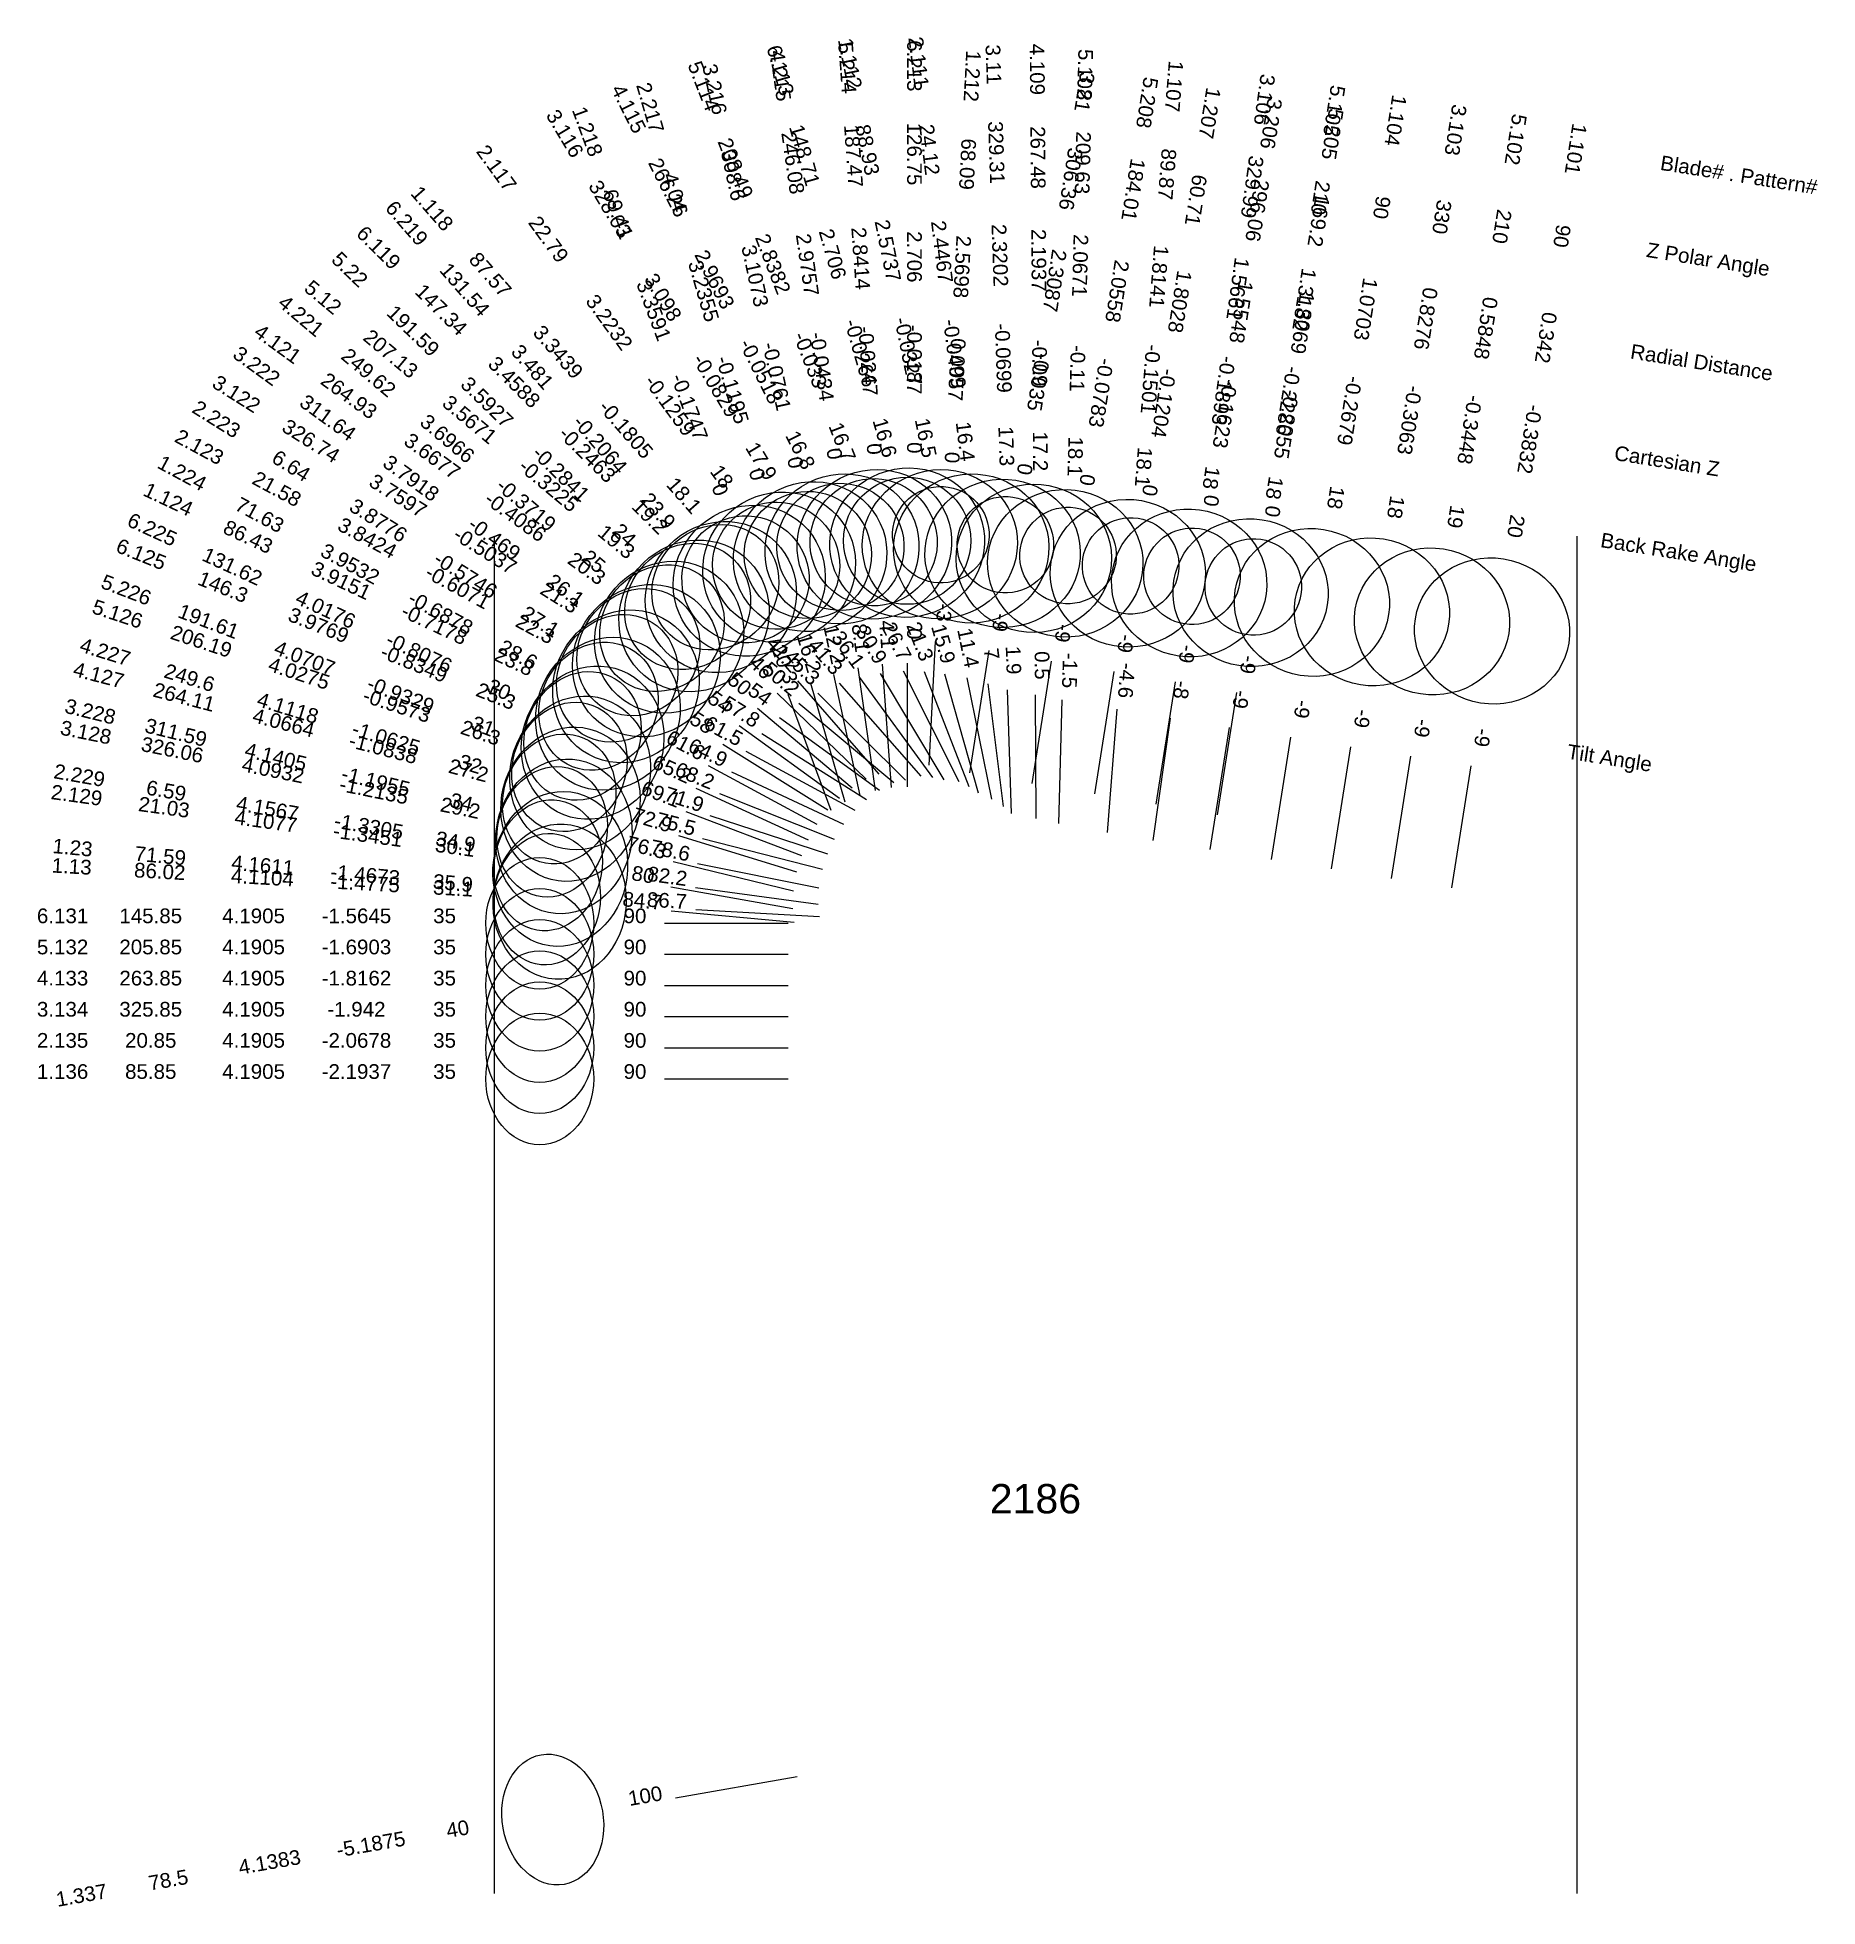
# Model space of a CAD drawing. Header units: inches. Extents: x 29.78 to 36.97, y 12.46 to 20.02.
import ezdxf
from ezdxf.enums import TextEntityAlignment as Align

# ---------------------------------------------------------------- set-up
doc = ezdxf.new("R2010")
doc.units = ezdxf.units.IN
doc.header["$MEASUREMENT"] = 0
for name, color, linetype, true_color in [('Blade_1', 30, 'Continuous', 0xff7f00), ('Blade_2', 7, 'Continuous', 0xcccc00), ('Blade_3', 7, 'Continuous', 0x00cc00), ('Blade_4', 7, 'Continuous', 0x00cccc), ('Blade_5', 7, 'Continuous', 0x0066cc), ('Blade_6', 190, 'Continuous', 0x7f00ff)]:
    doc.layers.add(name, color=color, linetype=linetype, true_color=true_color)
doc.styles.get("Standard").update_dxf_attribs({"font": 'arial.ttf'})

msp = doc.modelspace()

# ---------------------------------------------------------------- linework, layer by layer
for p, q in [((31.625, 18), (31.625, 12.5138)), ((36, 18), (36, 12.5138))]:
    msp.add_line(p, q)
at = {"layer": 'Blade_1'}
for p, q in [((33.4076, 17.5738), (33.3814, 17.0745)), ((34.1295, 17.4524), (34.0513, 16.9586)), ((33.0199, 17.405), (33.3497, 17.0292)), ((33.5357, 17.4268), (33.6349, 16.9367)), ((32.8125, 17.3615), (32.9861, 16.8926)), ((34.1419, 17.3002), (34.102, 16.8017)), ((34.8434, 17.1874), (34.7652, 16.6935)), ((32.4898, 17.0729), (32.9297, 16.8352)), ((32.5841, 17.0479), (33.0367, 16.8354)), ((35.5717, 17.0721), (35.4935, 16.5782)), ((32.3402, 16.4859), (32.838, 16.4395)), ((32.4402, 16.4909), (32.9394, 16.4623)), ((32.313, 15.8063), (32.813, 15.8063)), ((32.3575, 12.8999), (32.8499, 12.9867))]:
    msp.add_line(p, q, dxfattribs=at)
for centre, major_axis, ratio in [((33.4263, 17.9673), (0.3078, 0.0623), 0.958849), ((32.6561, 17.8195), (0.236, 0.2071), 0.950364), ((33.4302, 18.0057), (0.1947, -0.0102), 1), ((34.1859, 17.8499), (0.313, -0.025), 0.950785), ((32.6409, 17.8253), (0.241, 0.0892), 1), ((34.1972, 17.8796), (0.1926, -0.0305), 1), ((34.9297, 17.7321), (0.3101, -0.0491), 0.951057), ((35.658, 17.6168), (0.3101, -0.0491), 0.939693), ((32.0849, 17.2822), (0.1334, 0.2842), 0.914888), ((32.0468, 17.3122), (0.1264, 0.234), 0.878379), ((31.8389, 16.5327), (0.0247, 0.2649), 0.81007), ((31.8896, 16.5225), (0.018, 0.3135), 0.856423), ((31.8095, 15.8063), (0, 0.266), 0.819152), ((31.8617, 12.8125), (-0.0462, 0.262), 0.766045)]:
    msp.add_ellipse(centre, major_axis=major_axis, ratio=ratio, dxfattribs=at)
at = {"layer": 'Blade_2'}
for p, q in [((32.9029, 17.4058), (33.0428, 16.9257)), ((33.1021, 17.4288), (33.397, 17.025)), ((33.6208, 17.4027), (33.682, 16.9065)), ((32.5493, 17.1585), (32.9733, 16.8934)), ((32.6425, 17.1302), (33.0821, 16.892)), ((32.3392, 16.5822), (32.8316, 16.4955)), ((32.4387, 16.58), (32.934, 16.512)), ((32.313, 15.9322), (32.813, 15.9322))]:
    msp.add_line(p, q, dxfattribs=at)
for centre, major_axis, ratio in [((32.7768, 17.8741), (0.2536, 0.1852), 0.950996), ((33.5533, 17.9501), (0.3116, 0.0384), 0.959312), ((32.7645, 17.8805), (0.2467, 0.0719), 1), ((32.1576, 17.3929), (0.1496, 0.2761), 0.924943), ((32.1224, 17.4254), (0.141, 0.2255), 0.890478), ((31.8923, 16.6549), (0.0427, 0.3111), 0.864945), ((31.8433, 16.6695), (0.0461, 0.262), 0.819867), ((31.8095, 15.9322), (0, 0.266), 0.819152)]:
    msp.add_ellipse(centre, major_axis=major_axis, ratio=ratio, dxfattribs=at)
at = {"layer": 'Blade_3'}
for p, q in [((33.6237, 17.5378), (33.5455, 17.0439)), ((32.9971, 17.4405), (33.1027, 16.9518)), ((33.1856, 17.4441), (33.4427, 17.0153)), ((33.6983, 17.3789), (33.7151, 16.8792)), ((34.3775, 17.4105), (34.2993, 16.9167)), ((32.6156, 17.2352), (33.0202, 16.9414)), ((34.3572, 17.2646), (34.2876, 16.7694)), ((32.7069, 17.2024), (33.13, 16.9359)), ((35.0861, 17.149), (35.0079, 16.6551)), ((32.3486, 16.685), (32.8343, 16.5663)), ((32.4474, 16.6773), (32.9375, 16.5783)), ((32.313, 16.058), (32.813, 16.058))]:
    msp.add_line(p, q, dxfattribs=at)
for centre, major_axis, ratio in [((32.902, 17.9171), (0.2693, 0.1615), 0.951626), ((33.6798, 17.9301), (0.3138, 0.0105), 0.954786), ((32.8927, 17.9239), (0.2512, 0.0543), 1), ((33.6913, 17.965), (0.1926, -0.0305), 1), ((34.4339, 17.8107), (0.3109, -0.0437), 0.951043), ((34.4452, 17.8377), (0.1926, -0.0305), 1), ((35.1724, 17.6937), (0.3101, -0.0491), 0.951057), ((32.2403, 17.4963), (0.1674, 0.2657), 0.931503), ((32.2082, 17.531), (0.1563, 0.2152), 0.898409), ((31.9068, 16.7865), (0.0622, 0.3078), 0.873272), ((31.8595, 16.8045), (0.0631, 0.2584), 0.82948), ((31.8095, 16.058), (0, 0.266), 0.819152)]:
    msp.add_ellipse(centre, major_axis=major_axis, ratio=ratio, dxfattribs=at)
at = {"layer": 'Blade_4'}
for p, q in [((33.0942, 17.4671), (33.1649, 16.9721)), ((33.2785, 17.4555), (33.5031, 17.0088)), ((32.6891, 17.3045), (33.0721, 16.9831)), ((33.8108, 17.3585), (33.8148, 16.8585)), ((32.7785, 17.2673), (33.183, 16.9734)), ((32.3695, 16.7896), (32.8474, 16.6427)), ((32.4676, 16.7785), (32.9518, 16.6536)), ((32.313, 16.1838), (32.813, 16.1838))]:
    msp.add_line(p, q, dxfattribs=at)
for centre, major_axis, ratio in [((33.0307, 17.9482), (0.2805, 0.1411), 0.957168), ((33.0243, 17.9566), (0.2544, 0.0363), 1), ((33.8063, 17.91), (0.314, 0.0025), 0.955171), ((32.3323, 17.5914), (0.1845, 0.254), 0.937834), ((32.3034, 17.6281), (0.171, 0.2038), 0.90612), ((31.9336, 16.9162), (0.0784, 0.3041), 0.889106), ((31.8882, 16.9375), (0.0781, 0.2543), 0.847928), ((31.8095, 16.1838), (0, 0.266), 0.819152)]:
    msp.add_ellipse(centre, major_axis=major_axis, ratio=ratio, dxfattribs=at)
at = {"layer": 'Blade_5'}
for p, q in [((33.1936, 17.4821), (33.229, 16.9833)), ((33.3622, 17.4532), (33.5438, 16.9874)), ((33.8765, 17.4946), (33.7983, 17.0007)), ((32.7692, 17.3659), (33.1286, 17.0183)), ((32.8566, 17.3244), (33.2407, 17.0044)), ((33.9188, 17.3387), (33.906, 16.8388)), ((34.6254, 17.3673), (34.5472, 16.8735)), ((34.5955, 17.2267), (34.5173, 16.7328)), ((35.3289, 17.1105), (35.2507, 16.6166)), ((32.3997, 16.8874), (32.8668, 16.709)), ((32.4966, 16.8711), (32.9718, 16.7156)), ((32.313, 16.3097), (32.813, 16.3097))]:
    msp.add_line(p, q, dxfattribs=at)
for centre, major_axis, ratio in [((33.1618, 17.967), (0.2925, 0.1141), 0.957763), ((33.1586, 17.9753), (0.2564, 0.0182), 1), ((33.9329, 17.89), (0.3139, -0.008), 0.950263), ((33.9442, 17.9217), (0.1926, -0.0305), 1), ((34.6818, 17.7714), (0.3101, -0.0491), 0.951057), ((32.4329, 17.6775), (0.201, 0.2412), 0.943907), ((32.4073, 17.7159), (0.1849, 0.1912), 0.913585), ((34.6931, 17.7945), (0.1926, -0.0305), 1), ((35.4152, 17.6552), (0.3101, -0.0491), 0.945519), ((31.9725, 17.0427), (0.0977, 0.2984), 0.896792), ((31.9293, 17.0671), (0.0949, 0.2485), 0.856933), ((31.8095, 16.3097), (0, 0.266), 0.819152)]:
    msp.add_ellipse(centre, major_axis=major_axis, ratio=ratio, dxfattribs=at)
at = {"layer": 'Blade_6'}
for p, q in [((33.294, 17.4868), (33.294, 16.9868)), ((32.8504, 17.4145), (33.1795, 17.0381)), ((33.4448, 17.4429), (33.5815, 16.962)), ((32.9329, 17.3654), (33.288, 17.0134)), ((32.4396, 16.9816), (32.8937, 16.7722)), ((32.5351, 16.9602), (32.9993, 16.7745)), ((32.313, 16.4355), (32.813, 16.4355))]:
    msp.add_line(p, q, dxfattribs=at)
for centre, major_axis, ratio in [((33.294, 17.9734), (0.302, 0.0859), 0.958325), ((33.294, 17.9813), (0.257, 0), 1), ((32.5412, 17.7537), (0.2211, 0.223), 0.944523), ((32.519, 17.7936), (0.2003, 0.1751), 0.914181), ((32.0231, 17.1651), (0.1167, 0.2915), 0.904274), ((31.9824, 17.1924), (0.1114, 0.2416), 0.865743), ((31.8095, 16.4355), (0, 0.266), 0.819152)]:
    msp.add_ellipse(centre, major_axis=major_axis, ratio=ratio, dxfattribs=at)

# ---------------------------------------------------------------- texts
for s, height, p in [('Blade# . Pattern#', 0.059375, (36.3391, 19.5101)), ('Z Polar Angle', 0.059375, (36.2833, 19.1582)), ('Radial Distance', 0.059375, (36.2183, 18.7477)), ('Cartesian Z', 0.059375, (36.1533, 18.3372)), ('Back Rake Angle', 0.059375, (36.0976, 17.9853)), ('Tilt Angle', 0.05937, (35.9622, 17.1305))]:
    msp.add_text(s, height=height, rotation=351).set_placement(p, align=Align.MIDDLE_LEFT)
msp.add_text('2186', height=0.11875).set_placement((33.8125, 14.1094), align=Align.MIDDLE_CENTER)
at = {"layer": 'Blade_1'}
for s, height, rotation, p in [('1.112', 0.05937, 281.44047, (33.0343, 19.9045)), ('1.212', 0.05937, 267, (33.5275, 19.8607)), ('1.107', 0.05937, 265.42544, (34.3435, 19.8201)), ('1.207', 0.05937, 261, (34.4878, 19.7142)), ('1.218', 0.05937, 290.31, (31.9746, 19.6254)), ('1.104', 0.05937, 261, (35.2389, 19.6843)), ('88.93', 0.05937, 281.44047, (33.1049, 19.5554)), ('1.101', 0.05937, 261, (35.9672, 19.569)), ('68.09', 0.05937, 267, (33.5088, 19.5049)), ('89.87', 0.05937, 265.42544, (34.3151, 19.465)), ('60.71', 0.05937, 261, (34.432, 19.3624)), ('1.118', 0.05937, 311.26904, (31.3524, 19.3051)), ('69.41', 0.05937, 290.31, (32.0983, 19.2913)), ('90', 0.05937, 261, (35.1832, 19.3324)), ('2.5737', 0.05937, 281.44047, (33.1874, 19.148)), ('2.5698', 0.05937, 267, (33.4871, 19.0899)), ('90', 0.05937, 261, (35.9115, 19.2171)), ('87.57', 0.05937, 311.26904, (31.5874, 19.0373)), ('1.8141', 0.05937, 265.42544, (34.282, 19.0507)), ('1.8028', 0.05937, 261, (34.367, 18.9519)), ('1.0703', 0.05937, 261, (35.1181, 18.9219)), ('3.3591', 0.05937, 290.31, (32.2425, 18.9016)), ('0.342', 0.05937, 261, (35.8464, 18.8066)), ('3.3439', 0.05937, 311.26904, (31.8615, 18.7249)), ('-0.0327', 0.05937, 281.44047, (33.2698, 18.7406)), ('0.0057', 0.05937, 267, (33.4653, 18.6748)), ('-0.1501', 0.05937, 265.42544, (34.2488, 18.6364)), ('-0.1204', 0.05937, 261, (34.302, 18.5414)), ('-0.1747', 0.05937, 290.31, (32.3868, 18.5118)), ('-0.2679', 0.05937, 261, (35.0531, 18.5114)), ('-0.1805', 0.05937, 311.26904, (32.1357, 18.4125)), ('-0.3832', 0.05937, 261, (35.7814, 18.3961)), ('16.5', 0.05937, 281.44047, (33.3405, 18.3915)), ('1.224', 0.05937, 331.61849, (30.3501, 18.2289)), ('0', 0.0594, 267, (33.4467, 18.319)), ('18.1', 0.05937, 265.42544, (34.2204, 18.2813)), ('1.124', 0.05937, 334.8558, (30.2957, 18.122)), ('18.1', 0.05937, 311.26904, (32.3706, 18.1448)), ('0', 0.0594, 290.31, (32.5104, 18.1777)), ('71.63', 0.05937, 331.61849, (30.6636, 18.0596)), ('0', 0.0594, 261, (34.2463, 18.1895)), ('18', 0.05937, 261, (34.9974, 18.1595)), ('86.43', 0.05937, 334.8558, (30.6182, 17.9706)), ('20', 0.05937, 261, (35.7257, 18.0442)), ('3.9532', 0.05937, 331.61849, (31.0292, 17.862)), ('3.9151', 0.05937, 334.8558, (30.9944, 17.794)), ('-0.6878', 0.05937, 331.61849, (31.3949, 17.6644)), ('-0.7178', 0.05937, 334.8558, (31.3707, 17.6174)), ('-3', 0.05937, 267, (33.4138, 17.6924)), ('11.4', 0.05937, 281.44047, (33.5121, 17.5431)), ('23.8', 0.05937, 334.8558, (31.6931, 17.4661)), ('28.6', 0.05937, 331.61849, (31.7083, 17.4951)), ('20.3', 0.05937, 290.31, (32.7713, 17.4729)), ('41.3', 0.05937, 311.26904, (32.9415, 17.4942)), ('-9', 0.05937, 261, (34.1481, 17.5697)), ('-4.6', 0.05937, 265.42544, (34.1514, 17.4185)), ('-9', 0.05937, 261, (34.862, 17.3047)), ('61.6', 0.05937, 331.61849, (32.3853, 17.1293)), ('64.9', 0.05937, 334.8558, (32.4766, 17.0983)), ('-9', 0.05937, 261, (35.5903, 17.1894)), ('1.23', 0.05937, 354.671, (29.9187, 16.7118)), ('1.13', 0.05937, 356.71656, (29.9163, 16.6357)), ('71.59', 0.05937, 354.671, (30.2734, 16.6787)), ('4.1611', 0.05937, 354.671, (30.6872, 16.6401)), ('86.02', 0.05937, 356.71656, (30.272, 16.6153)), ('4.1104', 0.05937, 356.71656, (30.6869, 16.5915)), ('-1.4775', 0.05937, 356.71656, (31.1019, 16.5677)), ('-1.4673', 0.05937, 354.671, (31.1011, 16.6015)), ('35.9', 0.05937, 354.671, (31.4558, 16.5684)), ('31.1', 0.05937, 356.71656, (31.4575, 16.5473)), ('84.7', 0.05937, 354.671, (32.222, 16.497)), ('86.7', 0.05937, 356.71656, (32.3216, 16.4977)), ('1.136', 0.05937, 359.99999, (29.881, 15.8063)), ('85.85', 0.05937, 359.99999, (30.2372, 15.8063)), ('4.1905', 0.05937, 359.99999, (30.6529, 15.8063)), ('-2.1937', 0.05937, 359.99999, (31.0685, 15.8063)), ('35', 0.05937, 359.99999, (31.4247, 15.8063)), ('90', 0.05937, 359.99999, (32.1942, 15.8063)), ('100', 0.05937, 9.99999, (32.2406, 12.8793)), ('40', 0.05937, 9.99999, (31.4828, 12.7457)), ('-5.1875', 0.05937, 9.99999, (31.1319, 12.6838)), ('4.1383', 0.05937, 9.99999, (30.7226, 12.6116)), ('1.337', 0.05937, 9.99999, (29.9625, 12.4776)), ('78.5', 0.05937, 9.99999, (30.3133, 12.5395))]:
    msp.add_text(s, height=height, rotation=rotation, dxfattribs=at).set_placement(p, align=Align.CENTER)
at = {"layer": 'Blade_2'}
for s, height, rotation, p in [('2.111', 0.05937, 277.03057, (33.3114, 19.9117)), ('2.217', 0.05937, 286.25, (32.2274, 19.7233)), ('24.12', 0.05937, 277.03057, (33.355, 19.5582)), ('2.117', 0.05937, 306.14533, (31.611, 19.4702)), ('4.04', 0.05937, 286.25, (32.3271, 19.3813)), ('22.79', 0.05937, 306.14533, (31.8211, 19.1825)), ('2.4467', 0.05937, 277.03057, (33.4058, 19.1457)), ('3.2355', 0.05937, 286.25, (32.4434, 18.9823)), ('3.2232', 0.05937, 306.14533, (32.0663, 18.8469)), ('-0.0499', 0.05937, 277.03057, (33.4567, 18.7332)), ('-0.1195', 0.05937, 286.25, (32.5597, 18.5833)), ('-0.1259', 0.05937, 306.14533, (32.3114, 18.5112)), ('2.223', 0.05937, 327.98306, (30.4873, 18.4478)), ('16.4', 0.05937, 277.03057, (33.5003, 18.3796)), ('2.123', 0.05937, 331.5489, (30.4198, 18.3345)), ('6.64', 0.05937, 327.98306, (30.7893, 18.259)), ('18', 0.05937, 306.14533, (32.5215, 18.2236)), ('21.58', 0.05937, 331.5489, (30.733, 18.1648)), ('0', 0.0594, 286.25, (32.6594, 18.2413)), ('3.8776', 0.05937, 327.98306, (31.1417, 18.0386)), ('3.8424', 0.05937, 331.5489, (31.0985, 17.9668)), ('-0.5746', 0.05937, 327.98306, (31.4941, 17.8183)), ('-0.6071', 0.05937, 331.5489, (31.4639, 17.7688)), ('22.3', 0.05937, 331.5489, (31.7771, 17.5991)), ('27.1', 0.05937, 327.98306, (31.7962, 17.6294)), ('16.2', 0.05937, 286.25, (32.8697, 17.5198)), ('36.1', 0.05937, 306.14533, (33.032, 17.5246)), ('7', 0.0594, 277.03057, (33.6063, 17.5206)), ('58', 0.05937, 327.98306, (32.4486, 17.2214)), ('61.5', 0.05937, 331.5489, (32.5381, 17.1867)), ('2.229', 0.05937, 350.01443, (29.944, 17.0039)), ('6.59', 0.05937, 350.01443, (30.2949, 16.9421)), ('2.129', 0.05937, 352.19057, (29.9341, 16.9235)), ('21.03', 0.05937, 352.19057, (30.2871, 16.8751)), ('4.1567', 0.05937, 350.01443, (30.7042, 16.8701)), ('4.1077', 0.05937, 352.19057, (30.6988, 16.8186)), ('-1.3305', 0.05937, 350.01443, (31.1135, 16.798)), ('-1.3451', 0.05937, 352.19057, (31.1106, 16.7621)), ('30.1', 0.05937, 352.19057, (31.4636, 16.7137)), ('34.9', 0.05937, 350.01443, (31.4644, 16.7362)), ('80', 0.05937, 350.01443, (32.2222, 16.6028)), ('82.2', 0.05937, 352.19057, (32.321, 16.5961)), ('2.135', 0.05937, 359.99999, (29.881, 15.9322)), ('20.85', 0.05937, 359.99999, (30.2372, 15.9322)), ('4.1905', 0.05937, 359.99999, (30.6529, 15.9322)), ('-2.0678', 0.05937, 359.99999, (31.0685, 15.9322)), ('35', 0.05937, 359.99999, (31.4247, 15.9322)), ('90', 0.05937, 359.99999, (32.1942, 15.9322))]:
    msp.add_text(s, height=height, rotation=rotation, dxfattribs=at).set_placement(p, align=Align.CENTER)
at = {"layer": 'Blade_3'}
for s, height, rotation, p in [('3.11', 0.05937, 271.92494, (33.6134, 19.9055)), ('3.216', 0.05937, 282.19, (32.4874, 19.8001)), ('3.21', 0.05937, 261, (33.9819, 19.7996)), ('3.106', 0.05937, 262.00309, (34.7089, 19.768)), ('3.116', 0.05937, 300.94662, (31.8856, 19.6122)), ('3.206', 0.05937, 261, (34.7358, 19.6723)), ('3.103', 0.05937, 261, (35.4816, 19.6459)), ('329.31', 0.05937, 271.92494, (33.6254, 19.5494)), ('306.36', 0.05937, 261, (33.9262, 19.4477)), ('308.6', 0.05937, 282.19, (32.5626, 19.4519)), ('329.99', 0.05937, 262.00309, (34.6593, 19.4152)), ('328.03', 0.05937, 300.94662, (32.0688, 19.3067)), ('296.06', 0.05937, 261, (34.68, 19.3205)), ('330', 0.05937, 261, (35.4259, 19.294)), ('2.3202', 0.05937, 271.92494, (33.6393, 19.134)), ('3.1073', 0.05937, 282.19, (32.6504, 19.0456)), ('2.3087', 0.05937, 261, (33.8612, 19.0372)), ('1.5661', 0.05937, 262.00309, (34.6015, 19.0036)), ('3.098', 0.05937, 300.94662, (32.2825, 18.9502)), ('1.5548', 0.05937, 261, (34.615, 18.91)), ('0.8276', 0.05937, 261, (35.3608, 18.8835)), ('-0.0699', 0.05937, 271.92494, (33.6533, 18.7187)), ('3.222', 0.05937, 324.01616, (30.6477, 18.6641)), ('-0.0761', 0.05937, 282.19, (32.7382, 18.6394)), ('-0.0829', 0.05937, 300.94662, (32.4963, 18.5938)), ('-0.035', 0.05937, 261, (33.7962, 18.6267)), ('-0.1893', 0.05937, 262.00309, (34.5437, 18.592)), ('3.122', 0.05937, 327.79417, (30.5679, 18.5497)), ('-0.1623', 0.05937, 261, (34.55, 18.4994)), ('-0.3063', 0.05937, 261, (35.2958, 18.473)), ('311.64', 0.05937, 324.01616, (30.9359, 18.4548)), ('326.74', 0.05937, 327.79417, (30.8693, 18.3598)), ('17.3', 0.05937, 271.92494, (33.6653, 18.3626)), ('17.9', 0.05937, 300.94662, (32.6795, 18.2882)), ('3.7918', 0.05937, 324.01616, (31.2722, 18.2106)), ('0', 0.0594, 282.19, (32.8134, 18.2912)), ('0', 0.0594, 261, (33.7404, 18.2749)), ('3.7597', 0.05937, 327.79417, (31.221, 18.1383)), ('18', 0.05937, 262.00309, (34.4941, 18.2392)), ('0', 0.0594, 261, (34.4943, 18.1476)), ('18', 0.05937, 261, (35.2401, 18.1211)), ('-0.469', 0.05937, 324.01616, (31.6086, 17.9664)), ('-0.5037', 0.05937, 327.79417, (31.5727, 17.9168)), ('26.1', 0.05937, 324.01616, (31.8968, 17.7571)), ('21.3', 0.05937, 327.79417, (31.8741, 17.7269)), ('-9', 0.05937, 261, (33.6423, 17.6551)), ('12.2', 0.05937, 282.19, (32.9721, 17.5566)), ('30.9', 0.05937, 300.94662, (33.1245, 17.546)), ('1.9', 0.05937, 271.92494, (33.6943, 17.4976)), ('-9', 0.05937, 261, (34.3961, 17.5278)), ('-8', 0.05937, 262.00309, (34.3737, 17.3822)), ('3.228', 0.05937, 346.26702, (29.9861, 17.2623)), ('54', 0.05937, 324.01616, (32.5195, 17.3049)), ('57.8', 0.05937, 327.79417, (32.6065, 17.2657)), ('3.128', 0.05937, 348.57851, (29.9694, 17.1779)), ('311.59', 0.05937, 346.26702, (30.3322, 17.1777)), ('-9', 0.05937, 261, (35.1047, 17.2663)), ('326.06', 0.05937, 348.57851, (30.3186, 17.1073)), ('4.1405', 0.05937, 346.26702, (30.7359, 17.0791)), ('4.0932', 0.05937, 348.57851, (30.726, 17.025)), ('-1.2135', 0.05937, 348.57851, (31.1334, 16.9427)), ('-1.1955', 0.05937, 346.26702, (31.1397, 16.9804)), ('29.2', 0.05937, 348.57851, (31.4826, 16.8722)), ('34', 0.05937, 346.26702, (31.4858, 16.8958)), ('76.3', 0.05937, 346.26702, (32.2333, 16.7132)), ('78.6', 0.05937, 348.57851, (32.331, 16.7008)), ('3.134', 0.05937, 359.99999, (29.881, 16.058)), ('325.85', 0.05937, 359.99999, (30.2372, 16.058)), ('4.1905', 0.05937, 359.99999, (30.6529, 16.058)), ('-1.942', 0.05937, 359.99999, (31.0685, 16.058)), ('35', 0.05937, 359.99999, (31.4247, 16.058)), ('90', 0.05937, 359.99999, (32.1942, 16.058))]:
    msp.add_text(s, height=height, rotation=rotation, dxfattribs=at).set_placement(p, align=Align.CENTER)
at = {"layer": 'Blade_4'}
for s, height, rotation, p in [('4.215', 0.05937, 278.13, (32.7528, 19.8569)), ('4.109', 0.05937, 270.4632, (33.7903, 19.8864)), ('4.115', 0.05937, 296.69805, (32.1427, 19.714)), ('267.48', 0.05937, 270.4632, (33.7932, 19.5302)), ('246.08', 0.05937, 278.13, (32.8032, 19.5042)), ('266.26', 0.05937, 296.69805, (32.3027, 19.3957)), ('2.9757', 0.05937, 278.13, (32.862, 19.0927)), ('2.1937', 0.05937, 270.4632, (33.7966, 19.1146)), ('2.9693', 0.05937, 296.69805, (32.4895, 19.0244)), ('4.221', 0.05937, 320.00471, (30.8259, 18.8676)), ('4.121', 0.05937, 324.00543, (30.7332, 18.753)), ('-0.0434', 0.05937, 278.13, (32.9208, 18.6813)), ('249.62', 0.05937, 320.00471, (31.0989, 18.6386)), ('-0.0518', 0.05937, 296.69805, (32.6762, 18.6531)), ('-0.09', 0.05937, 270.4632, (33.7999, 18.699)), ('264.93', 0.05937, 324.00543, (31.0214, 18.5436)), ('3.6966', 0.05937, 320.00471, (31.4173, 18.3715)), ('3.6677', 0.05937, 324.00543, (31.3577, 18.2994)), ('16.8', 0.05937, 296.69805, (32.8363, 18.3348)), ('17.2', 0.05937, 270.4632, (33.8028, 18.3427)), ('0', 0.0594, 278.13, (32.9711, 18.3286)), ('-0.3719', 0.05937, 320.00471, (31.7357, 18.1044)), ('-0.4086', 0.05937, 324.00543, (31.6939, 18.0551)), ('20.3', 0.05937, 324.00543, (31.9822, 17.8457)), ('25', 0.05937, 320.00471, (32.0086, 17.8754)), ('8.1', 0.05937, 278.13, (33.0774, 17.5847)), ('26.7', 0.05937, 296.69805, (33.2251, 17.5616)), ('4.227', 0.05937, 342.91484, (30.0448, 17.5041)), ('0.5', 0.05937, 270.4632, (33.8098, 17.4773)), ('4.127', 0.05937, 345.53816, (30.0197, 17.4098)), ('249.6', 0.05937, 342.91484, (30.3854, 17.3994)), ('264.11', 0.05937, 345.53816, (30.3647, 17.3208)), ('50', 0.05937, 320.00471, (32.5981, 17.3808)), ('54', 0.05937, 324.00543, (32.6824, 17.3371)), ('4.1118', 0.05937, 342.91484, (30.7827, 17.2773)), ('4.0664', 0.05937, 345.53816, (30.7671, 17.217)), ('-1.0625', 0.05937, 342.91484, (31.1799, 17.1552)), ('-1.0838', 0.05937, 345.53816, (31.1696, 17.1132)), ('27.2', 0.05937, 345.53816, (31.5146, 17.0243)), ('32', 0.05937, 342.91484, (31.5205, 17.0505)), ('72.9', 0.05937, 342.91484, (32.256, 16.8245)), ('75.5', 0.05937, 345.53816, (32.3526, 16.8081)), ('4.133', 0.05937, 359.99999, (29.881, 16.1838)), ('263.85', 0.05937, 359.99999, (30.2372, 16.1838)), ('4.1905', 0.05937, 359.99999, (30.6529, 16.1838)), ('-1.8162', 0.05937, 359.99999, (31.0685, 16.1838)), ('35', 0.05937, 359.99999, (31.4247, 16.1838)), ('90', 0.05937, 359.99999, (32.1942, 16.1838))]:
    msp.add_text(s, height=height, rotation=rotation, dxfattribs=at).set_placement(p, align=Align.CENTER)
at = {"layer": 'Blade_5'}
for s, height, rotation, p in [('5.214', 0.05937, 274.06, (33.0227, 19.89)), ('5.108', 0.05937, 268.53291, (33.9835, 19.8659)), ('5.114', 0.05937, 291.3037, (32.4437, 19.8084)), ('5.208', 0.05937, 261, (34.2348, 19.7564)), ('5.105', 0.05937, 261, (34.991, 19.7236)), ('5.205', 0.05937, 261, (34.9837, 19.6291)), ('187.47', 0.05937, 274.06, (33.0479, 19.5346)), ('5.102', 0.05937, 261, (35.7244, 19.6074)), ('208.49', 0.05937, 291.3037, (32.5731, 19.4765)), ('209.63', 0.05937, 268.53291, (33.9744, 19.5097)), ('184.01', 0.05937, 261, (34.179, 19.4045)), ('210', 0.05937, 261, (34.9353, 19.3717)), ('169.2', 0.05937, 261, (34.9279, 19.2772)), ('210', 0.05937, 261, (35.6687, 19.2555)), ('2.8382', 0.05937, 291.3037, (32.7241, 19.0893)), ('2.8414', 0.05937, 274.06, (33.0773, 19.1201)), ('2.0671', 0.05937, 268.53291, (33.9637, 19.0942)), ('5.22', 0.05937, 315.95587, (31.0211, 19.0566)), ('2.0558', 0.05937, 261, (34.114, 18.994)), ('1.3182', 0.05937, 261, (34.8702, 18.9612)), ('5.12', 0.05937, 320.19492, (30.9145, 18.9428)), ('1.3069', 0.05937, 261, (34.8629, 18.8667)), ('0.5848', 0.05937, 261, (35.6036, 18.845)), ('191.59', 0.05937, 315.95587, (31.2772, 18.8089)), ('207.13', 0.05937, 320.19492, (31.1882, 18.7147)), ('-0.033', 0.05937, 291.3037, (32.8751, 18.7021)), ('-0.0247', 0.05937, 274.06, (33.1068, 18.7055)), ('-0.11', 0.05937, 268.53291, (33.9531, 18.6787)), ('-0.0783', 0.05937, 261, (34.049, 18.5835)), ('-0.2286', 0.05937, 261, (34.8052, 18.5507)), ('3.5927', 0.05937, 315.95587, (31.5759, 18.52)), ('-0.2055', 0.05937, 261, (34.7979, 18.4562)), ('3.5671', 0.05937, 320.19492, (31.5075, 18.4487)), ('-0.3448', 0.05937, 261, (35.5386, 18.4345)), ('16.7', 0.05937, 291.3037, (33.0046, 18.3702)), ('0', 0.0594, 274.06, (33.132, 18.3501)), ('18.1', 0.05937, 268.53291, (33.944, 18.3226)), ('-0.3225', 0.05937, 320.19492, (31.8268, 18.1826)), ('-0.2841', 0.05937, 315.95587, (31.8747, 18.2311)), ('0', 0.0594, 261, (33.9933, 18.2316)), ('18', 0.05937, 261, (34.7495, 18.1988)), ('0', 0.0594, 261, (34.7422, 18.1044)), ('19', 0.05937, 261, (35.4829, 18.0826)), ('19.3', 0.05937, 320.19492, (32.1004, 17.9545)), ('24', 0.05937, 315.95587, (32.1307, 17.9834)), ('5.226', 0.05937, 339.09439, (30.1278, 17.7552)), ('5.126', 0.05937, 341.87582, (30.0941, 17.6575)), ('191.61', 0.05937, 339.09439, (30.4606, 17.6281)), ('206.19', 0.05937, 341.87582, (30.4326, 17.5467)), ('4.1', 0.05937, 274.06, (33.1852, 17.6005)), ('21.3', 0.05937, 291.3037, (33.319, 17.5638)), ('-9', 0.05937, 261, (33.8951, 17.6118)), ('4.0707', 0.05937, 339.09439, (30.8489, 17.4798)), ('4.0275', 0.05937, 341.87582, (30.8276, 17.4174)), ('46', 0.05937, 315.95587, (32.6839, 17.4484)), ('50.2', 0.05937, 320.19492, (32.7653, 17.4005)), ('-1.5', 0.05937, 268.53291, (33.9218, 17.4574)), ('-9', 0.05937, 261, (34.644, 17.4846)), ('-0.9329', 0.05937, 339.09439, (31.2371, 17.3315)), ('-0.9573', 0.05937, 341.87582, (31.2226, 17.2881)), ('-9', 0.05937, 261, (34.6141, 17.344)), ('26.3', 0.05937, 341.87582, (31.5612, 17.1773)), ('31', 0.05937, 339.09439, (31.5699, 17.2044)), ('-9', 0.05937, 261, (35.3475, 17.2278)), ('69.1', 0.05937, 339.09439, (32.2888, 16.9298)), ('71.9', 0.05937, 341.87582, (32.3838, 16.9081)), ('5.132', 0.05937, 359.99999, (29.881, 16.3097)), ('205.85', 0.05937, 359.99999, (30.2372, 16.3097)), ('4.1905', 0.05937, 359.99999, (30.6529, 16.3097)), ('-1.6903', 0.05937, 359.99999, (31.0685, 16.3097)), ('35', 0.05937, 359.99999, (31.4247, 16.3097)), ('90', 0.05937, 359.99999, (32.1942, 16.3097))]:
    msp.add_text(s, height=height, rotation=rotation, dxfattribs=at).set_placement(p, align=Align.CENTER)
at = {"layer": 'Blade_6'}
for s, height, rotation, p in [('6.113', 0.05937, 285.86791, (32.7536, 19.8746)), ('6.213', 0.05937, 270, (33.294, 19.9008)), ('148.71', 0.05937, 285.86791, (32.851, 19.5319)), ('126.75', 0.05937, 270, (33.294, 19.5445)), ('6.219', 0.05937, 311.16094, (31.2497, 19.2455)), ('6.119', 0.05937, 315.25164, (31.1375, 19.1451)), ('2.706', 0.05937, 285.86791, (32.9646, 19.1321)), ('2.706', 0.05937, 270, (33.294, 19.1289)), ('131.54', 0.05937, 311.16094, (31.4842, 18.9773)), ('147.34', 0.05937, 315.25164, (31.3905, 18.8943)), ('-0.0266', 0.05937, 285.86791, (33.0783, 18.7323)), ('-0.0187', 0.05937, 270, (33.294, 18.7133)), ('3.481', 0.05937, 311.16094, (31.7577, 18.6644)), ('3.4588', 0.05937, 315.25164, (31.6857, 18.6017)), ('-0.2064', 0.05937, 311.16094, (32.0313, 18.3515)), ('16.6', 0.05937, 285.86791, (33.1757, 18.3897)), ('-0.2463', 0.05937, 315.25164, (31.9808, 18.3092)), ('0', 0.0594, 270, (33.294, 18.357)), ('19.2', 0.05937, 315.25164, (32.2338, 18.0584)), ('23.9', 0.05937, 311.16094, (32.2658, 18.0833)), ('6.225', 0.05937, 335.24571, (30.2311, 17.9999)), ('6.125', 0.05937, 338.19174, (30.188, 17.8994)), ('131.62', 0.05937, 335.24571, (30.5546, 17.8507)), ('146.3', 0.05937, 338.19174, (30.5188, 17.767)), ('4.0176', 0.05937, 335.24571, (30.932, 17.6767)), ('3.9769', 0.05937, 338.19174, (30.9047, 17.6126)), ('0', 0.0594, 270, (33.294, 17.6055)), ('15.9', 0.05937, 285.86791, (33.4123, 17.5571)), ('-0.8349', 0.05937, 338.19174, (31.2906, 17.4582)), ('-0.8076', 0.05937, 335.24571, (31.3095, 17.5027)), ('41.2', 0.05937, 311.16094, (32.7722, 17.5039)), ('45.3', 0.05937, 315.25164, (32.8485, 17.449)), ('25.3', 0.05937, 338.19174, (31.6213, 17.3259)), ('30', 0.05937, 335.24571, (31.633, 17.3535)), ('65.2', 0.05937, 335.24571, (32.3318, 17.0313)), ('68.2', 0.05937, 338.19174, (32.4249, 17.0043)), ('6.131', 0.05937, 359.99999, (29.881, 16.4355)), ('145.85', 0.05937, 359.99999, (30.2372, 16.4355)), ('4.1905', 0.05937, 359.99999, (30.6529, 16.4355)), ('-1.5645', 0.05937, 359.99999, (31.0685, 16.4355)), ('35', 0.05937, 359.99999, (31.4247, 16.4355)), ('90', 0.05937, 359.99999, (32.1942, 16.4355))]:
    msp.add_text(s, height=height, rotation=rotation, dxfattribs=at).set_placement(p, align=Align.CENTER)

doc.saveas('drawing.dxf')
